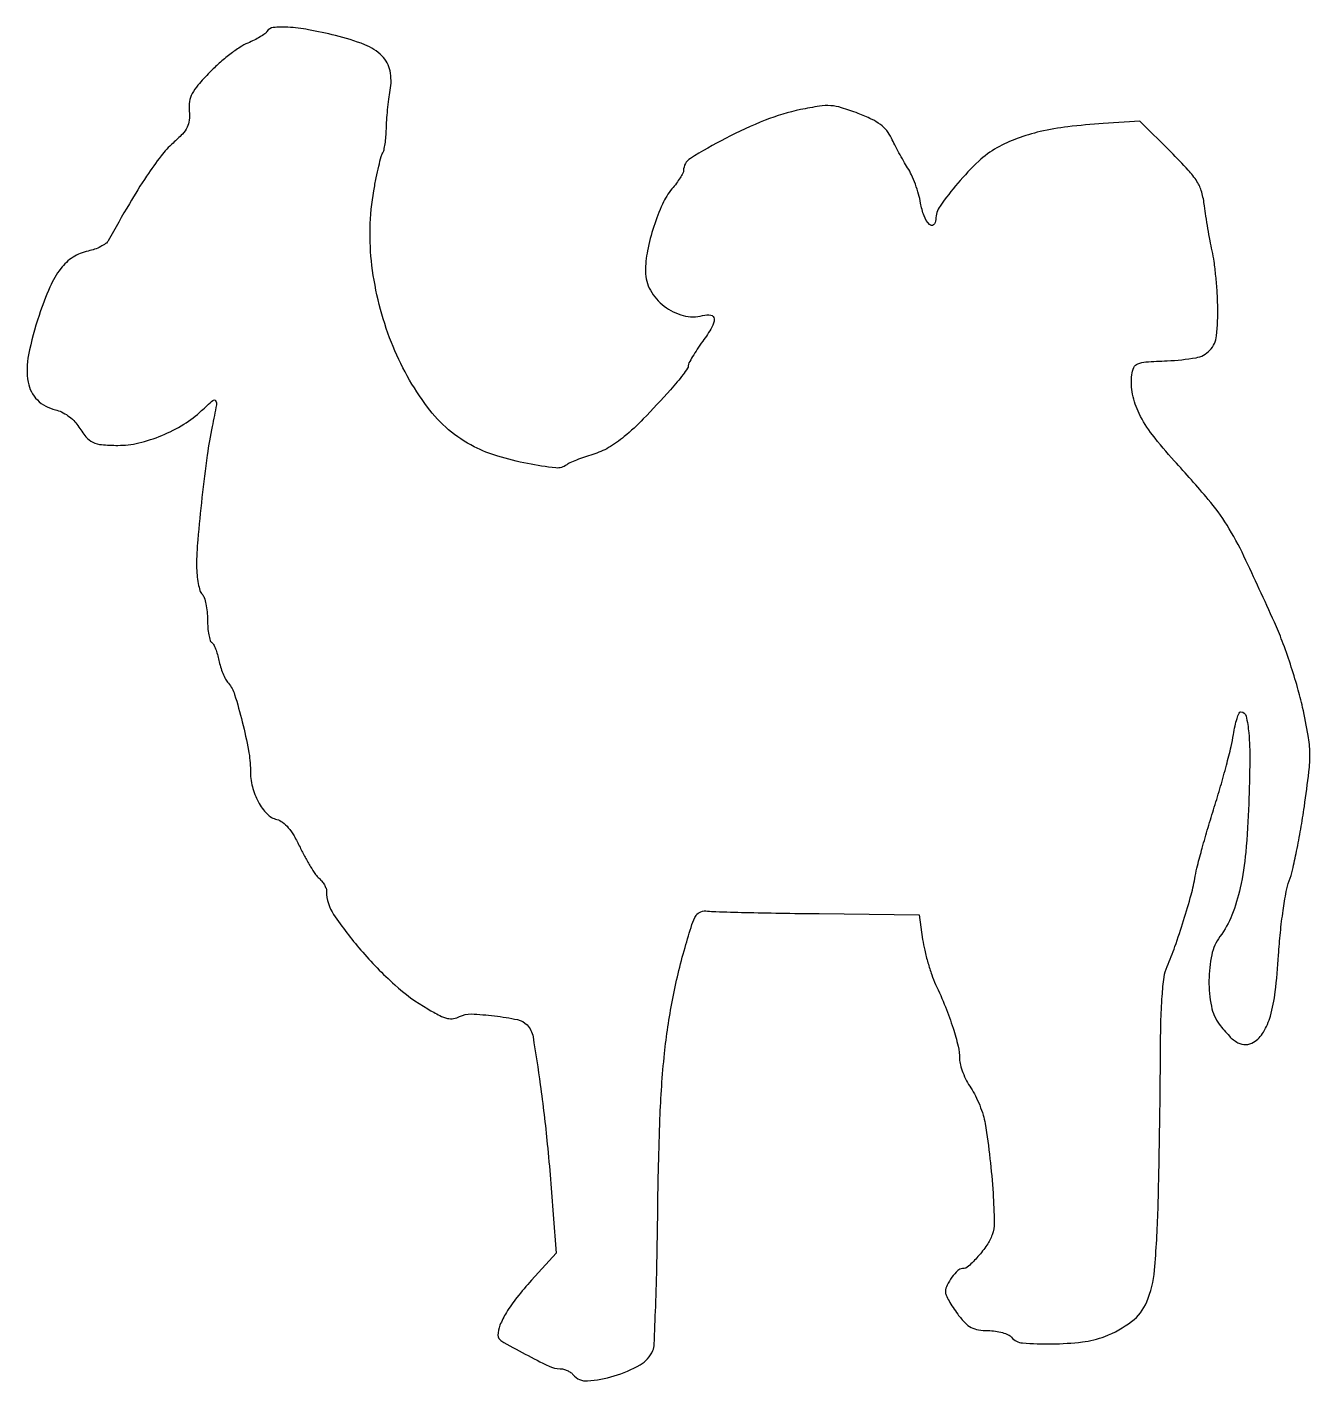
# Model space of a CAD drawing. Extents: x 0 to 270, y 0 to 285.
import ezdxf

# ---------------------------------------------------------------- set-up
doc = ezdxf.new("R2010")
doc.units = 0

msp = doc.modelspace()

# ---------------------------------------------------------------- linework, layer by layer
msp.add_lwpolyline([(50.490636, 283.984849, -0.099472), (50.042018, 283.505089, -0.019269), (49.045575, 282.849252, -0.019799), (47.804148, 282.164634, -0.017153), (46.452308, 281.54452, 0.047644), (44.828185, 280.676156, 0.017211), (42.696846, 279.152549, 0.016889), (40.462786, 277.313112, 0.019266), (38.457574, 275.402954, 0.01385), (35.996371, 272.726067, 0.057778), (34.760994, 270.921558, 0.08603), (34.224549, 269.26544, 0.056951), (34.168778, 267.262392, -0.047005), (34.153326, 265.330385, -0.092275), (33.721167, 263.860581, -0.072717), (32.709493, 262.428927, -0.020819), (30.751391, 260.534717, 0.047029), (28.23537, 257.831921, 0.017374), (25.204469, 253.594409, 0.013582), (21.579425, 247.799296, 0.006139), (17.130848, 240.021476, -0.110003), (16.583211, 239.405073, -0.037293), (15.555059, 238.773678, -0.034964), (14.277789, 238.22418, -0.033673), (12.920375, 237.849879, 0.093264), (9.74275, 236.552124, 0.086697), (7.159725, 234.161746, 0.060611), (4.888293, 230.285742, 0.021886), (2.603701, 224.311387, 0.030399), (0.400483, 216.052508, 0.093107), (0.318319, 210.283276, 0.154906), (2.249927, 206.562174, 0.143068), (6.035127, 204.492285, -0.059065), (7.333636, 204.041415, -0.040408), (8.679542, 203.247462, -0.04031), (9.884746, 202.244001, -0.057471), (10.760786, 201.163102, 0.029979), (12.446977, 198.83198, 0.106444), (13.881678, 197.689365, 0.094054), (15.75644, 197.164644, 0.020511), (19.122882, 197.015313, 0.059257), (23.548014, 197.526741, 0.039768), (28.397801, 199.095964, 0.039312), (33.015486, 201.447476, 0.052335), (36.75, 204.311124, -0.010203), (39.117624, 206.465779, -0.452145), (39.707846, 206.387812, -0.197975), (39.881976, 205.525664, -0.003848), (38.967872, 201, 0.01804), (37.926722, 194.968071, 0.00596), (36.824214, 186.044471, 0.005736), (35.940401, 177.194357, 0.022326), (35.701534, 171.696289, 0.02185), (35.787977, 169.773193, 0.025671), (36.042415, 167.966946, 0.025888), (36.409177, 166.487713, 0.123267), (36.853711, 165.746289, -0.115833), (37.296838, 165.031192, -0.028626), (37.663278, 163.690934, -0.027752), (37.915685, 162.066632, -0.024673), (38, 160.359017, 0.019104), (38.063583, 158.695492, 0.025964), (38.255809, 157.205724, 0.024808), (38.531396, 156.027887, 0.186564), (38.870838, 155.579826, -0.133644), (39.247584, 155.176638, -0.025493), (39.674173, 154.258192, -0.025555), (40.073407, 153.102991, -0.021066), (40.382715, 151.836427, 0.026844), (40.726903, 150.494468, 0.022456), (41.230681, 149.11286, 0.023046), (41.80749, 147.889672, 0.055857), (42.369228, 147.065617, -0.103325), (43.690283, 144.670265, -0.012778), (45.303828, 138.896864, -0.015854), (46.611956, 132.914211, -0.045922), (47, 128.698122, 0.062709), (47.428141, 125.297823, 0.060984), (48.68667, 122.075286, 0.067681), (50.49552, 119.590733, 0.141034), (52.548649, 118.398434, -0.100398), (53.774595, 117.812225, -0.057184), (54.969498, 116.675617, -0.043066), (56.172982, 114.953963, -0.020532), (57.428652, 112.559233, 0.013265), (58.490529, 110.460499, 0.014511), (59.632557, 108.484058, 0.014055), (60.702217, 106.855246, 0.067323), (61.452863, 106.03912, -0.049897), (62.044852, 105.43874, -0.041975), (62.545528, 104.698588, -0.043847), (62.888453, 103.937253, -0.08409), (63, 103.278684, 0.150283), (64.496029, 98.41374, 0.028563), (70.199577, 90.969645, 0.031208), (77.315986, 83.678717, 0.051301), (84.261501, 78.586902, 0.01444), (86.775132, 77.20974, 0.059466), (88.400263, 76.609992, 0.096966), (89.688656, 76.556596, 0.085076), (90.968155, 76.982957, -0.133383), (93.371055, 77.535948, -0.020773), (98.273948, 77.140199, -0.019894), (103.125726, 76.347939, -0.152388), (105.122793, 75.246294, -0.151574), (106.378553, 72.733187, -0.006237), (107.904196, 62.642896, -0.01002), (109.375596, 50.183219, -0.006076), (110.641309, 35.390894), (111.236013, 27.281787), (106.068407, 21.575538, 0.01641), (103.000094, 17.955432, 0.03043), (100.796117, 14.798169, 0.037845), (99.424031, 12.116536, 0.099648), (99, 10.010009, 0.268301), (99.643782, 8.896635, 0.007378), (104.722087, 6.072498, 0.011575), (109.741327, 3.525281, 0.112084), (112.055137, 3, -0.064327), (112.784039, 2.905834, -0.044353), (113.568221, 2.623487, -0.044491), (114.286905, 2.208963, -0.066592), (114.818866, 1.718254, 0.242427), (117.82587, 0.438416, 0.055431), (123.43319, 1.482143, 0.054978), (128.885204, 3.816989, 0.165424), (131.542941, 6.796085, 0.090125), (131.841208, 8.124869, 0.00136), (132.146116, 16.0776, 0.003623), (132.408751, 25.337506, 0.002381), (132.583062, 36, -0.00612), (133.047216, 55.479526, -0.016714), (134.003833, 69.224257, -0.022098), (135.66593, 80.441816, -0.021918), (138.314868, 91.5, -0.006141), (139.762468, 96.329413, -0.062523), (140.629907, 98.228896, -0.171264), (141.615889, 99.023435, -0.11865), (143.053076, 99.171784, 0.02632), (144.76879, 99.033008, 0.001083), (150.948323, 98.872827, 0.001882), (158.27344, 98.726406, 0.001334), (166.494405, 98.614957), (187.48881, 98.386346), (188.234811, 93.202686, 0.021029), (188.664232, 90.907824, 0.013579), (189.344247, 88.290494, 0.013654), (190.149935, 85.76361, 0.024952), (190.964039, 83.759513, -0.013434), (193.019904, 79.014898, -0.01769), (194.622156, 74.579312, -0.019309), (195.68657, 70.772606, -0.058577), (196, 68.106408, 0.065066), (196.164373, 66.848628, 0.027105), (196.694237, 65.21752, 0.026256), (197.458717, 63.509277, 0.03076), (198.363359, 61.982135, -0.032969), (199.315626, 60.358291, -0.020615), (200.221252, 58.347877, -0.020667), (200.952833, 56.284261, -0.035031), (201.369343, 54.5, -0.011578), (202.379096, 47.128899, -0.012543), (203.015031, 39.912962, -0.00999), (203.280944, 33.709376, -0.095725), (202.84045, 31.112247, -0.060385), (201.731518, 28.979581, -0.030127), (199.862211, 26.572781, -0.0257), (197.868494, 24.524835, -0.184039), (196.610243, 24.017277, 0.188624), (195.619658, 23.607446, 0.042126), (194.388327, 22.20761, 0.043591), (193.371208, 20.549076, 0.110152), (193.031803, 19.183278, 0.111102), (193.174631, 18.468217, 0.020065), (193.778582, 17.244818, 0.020754), (194.618478, 15.844282, 0.017478), (195.618689, 14.433278, 0.028052), (197.1466, 12.647346, 0.078452), (198.454075, 11.652513, 0.085674), (199.935053, 11.156937, 0.038014), (201.996244, 11, -0.033941), (203.520645, 10.8964, -0.035533), (204.99327, 10.587522, -0.037997), (206.215241, 10.13628, -0.112565), (206.920476, 9.595821, 0.20352), (209.197557, 8.420412, 0.021106), (215.356536, 8.218604, 0.026846), (221.801133, 8.625993, 0.062176), (226.5, 9.780872, 0.071274), (232.133258, 12.913431, 0.131929), (235.315025, 17.024585, 0.078005), (236.947177, 23.676636, 0.0139), (237.680379, 36.5, 0.002158), (237.853689, 43.430842, 0.001176), (238.009707, 51.940625, 0.001172), (238.127705, 60.592809, 0.001861), (238.183797, 68, -0.004837), (238.287215, 75.646364, -0.011965), (238.551289, 81.24562, -0.014432), (238.957883, 85.301283, -0.071862), (239.571747, 87.5, 0.018977), (241.237194, 91.696652, 0.009191), (243.062195, 97.176978, 0.00904), (244.650486, 102.59822, 0.024652), (245.513285, 106.5, -0.020599), (245.979643, 108.693109, -0.004548), (246.967508, 112.409375, -0.004722), (248.189853, 116.686718, -0.00453), (249.509263, 121, 0.006134), (250.830211, 125.368362, 0.005955), (252.057198, 129.810937, 0.005892), (253.043396, 133.742383, 0.021882), (253.52628, 136.25, -0.01678), (253.85762, 138.070456, -0.026328), (254.276025, 139.604688, -0.024209), (254.718632, 140.755063, -0.297079), (255.094492, 141, -0.349704), (256.188562, 140.128182, -0.035097), (256.740654, 136.594569, -0.023942), (256.952255, 130.87014, -0.006279), (256.73656, 121.687585, -0.01332), (256.100396, 111.55184, -0.031088), (254.953734, 104.039943, -0.041551), (253.200374, 98.304556, -0.064313), (250.683453, 93.785718, 0.107613), (248.969404, 89.970433, 0.050189), (248.384508, 84.552688, 0.050243), (248.888984, 79.152709, 0.112262), (250.550185, 75.404079, 0.028856), (252.664064, 72.886358, 0.082263), (254.47929, 71.504927, 0.128601), (256.138407, 71.115466, 0.133444), (257.75, 71.597356, 0.120155), (259.825543, 73.713297, 0.064472), (261.284826, 77.090841, 0.040929), (262.301932, 82.180174, 0.012944), (262.995418, 89.903316, -0.009649), (263.389113, 94.637823, -0.01015), (263.960197, 99.274114, -0.009848), (264.612009, 103.248555, -0.044139), (265.241579, 105.519199, 0.032241), (265.928201, 107.785062, 0.007118), (266.79695, 111.753027, 0.007373), (267.669727, 116.376914, 0.007037), (268.420469, 121.096757, 0.006078), (269.387661, 128.408859, 0.034115), (269.589252, 132.346585, 0.039564), (269.234481, 136.025384, 0.009915), (268.064892, 141.945364, 0.016433), (267.006944, 146.127935, 0.009746), (265.486215, 151.042309, 0.009748), (263.776219, 155.890497, 0.016528), (262.133722, 159.867806, 0.004104), (255.73579, 173.712225, 0.028625), (252.175, 180.256018, 0.037037), (248.235715, 185.663237, 0.009547), (241.089974, 193.76554, -0.020915), (236.501122, 199.213428, -0.050137), (233.707987, 203.688364, -0.066896), (232.345236, 207.743189, -0.076577), (232.190932, 211.826219, -0.07547), (232.614565, 213.382703, -0.196269), (233.435295, 214.17345, -0.078533), (235.098883, 214.549723, -0.006214), (239.632513, 214.791438, 0.032067), (245.664467, 215.426829, 0.164802), (248.580677, 217.003831, 0.162292), (249.96239, 220.043658, 0.030855), (250.22828, 226.201782, 0.011265), (250.102086, 229.272749, 0.008855), (249.831551, 232.592678, 0.00897), (249.469856, 235.671032, 0.021729), (249.063774, 237.923713, -0.008146), (248.625618, 240.025649, -0.004645), (248.161244, 242.578602, -0.004637), (247.741458, 245.157451, -0.007659), (247.440534, 247.343868, 0.039299), (246.852976, 250.242153, 0.070048), (245.866052, 252.461436, 0.047089), (244.040588, 254.850713, 0.009719), (240.36503, 258.672007), (233.880758, 265.156279), (226.190379, 264.642112, 0.013127), (218.73935, 263.947076, 0.026315), (212.916846, 262.936317, 0.032345), (208.11604, 261.508037, 0.039066), (203.846184, 259.539811, 0.062171), (200.009756, 256.717838, 0.026716), (195.628306, 252.098646, 0.022828), (191.898322, 247.291845, 0.154787), (191, 244.459573, -0.208871), (190.521944, 243.36512, -0.414671), (189.662709, 243.39867, -0.09695), (188.524217, 245.246069, -0.047515), (187.799925, 247.925129, 0.027272), (187.375956, 249.789403, 0.018358), (186.699721, 251.865709, 0.018521), (185.894549, 253.832294, 0.034544), (185.077688, 255.34655, -0.009553), (184.211534, 256.776357, -0.00606), (183.254828, 258.473007, -0.006086), (182.35569, 260.162198, -0.011193), (181.671786, 261.561561, 0.061994), (180.688857, 263.143274, 0.063186), (179.353738, 264.424318, 0.048547), (177.44684, 265.571282, 0.019754), (174.66047, 266.765757, 0.016058), (171.203377, 267.96294, 0.059035), (168.931561, 268.384153, 0.055153), (166.54757, 268.277277, 0.012815), (162.596582, 267.555773, 0.042783), (155.176883, 265.327359, 0.025775), (146.816109, 261.504877, 0.018378), (139.429271, 257.303774, 0.259857), (138, 254.739368, -0.124448), (137.865956, 254.209158, -0.017232), (137.287461, 253.221163, -0.018866), (136.503148, 252.079388, -0.014972), (135.574336, 250.905974, 0.068593), (133.57044, 247.727638, 0.028713), (131.744969, 242.995241, 0.028719), (130.428641, 237.910547, 0.049013), (130, 233.548344, 0.129161), (131.034333, 229.611102, 0.100501), (133.944706, 226.253238, 0.100409), (137.936846, 224.294231, 0.128659), (142.01505, 224.293685, -0.104821), (143.768944, 224.376, -0.366495), (144.448939, 223.578814, -0.136012), (143.972003, 221.83329, -0.02246), (142.034734, 218.889252, 0.009862), (140.872386, 217.216192, 0.013282), (139.891453, 215.65472, 0.01034), (139.142447, 214.327111, 0.123874), (139, 213.760966, -0.148926), (138.829963, 213.202751, -0.01096), (137.898438, 211.879202, -0.014493), (136.686461, 210.330998, -0.010455), (135.25, 208.673496, -0.008108), (129.549979, 202.569669, -0.02732), (125.550341, 198.852925, -0.041639), (122.243429, 196.537243, -0.059819), (118.964806, 195.11937, 0.010115), (117.178706, 194.54939, 0.011732), (115.504174, 193.933209, 0.010812), (114.115825, 193.350017, 0.065848), (113.453659, 192.943303, -0.202122), (111.15003, 192.272287, -0.019179), (105.222585, 193.191073, -0.025239), (98.971223, 194.73814, -0.044711), (94.048199, 196.718353, -0.115276), (84.200109, 205.035767, -0.066588), (76.632708, 218.662101, -0.062849), (72.541816, 234.788931, -0.073962), (72.931576, 250.528484, -0.00646), (73.439217, 253.236114, -0.008528), (73.975597, 255.688694, -0.006448), (74.483747, 257.718848, -0.078851), (74.805864, 258.448896, 0.089665), (75.074119, 259.094035, 0.016525), (75.308463, 260.366238, 0.017268), (75.484002, 261.891532, 0.014966), (75.564685, 263.5, -0.012892), (75.648825, 265.328967, -0.00734), (75.839946, 267.534657, -0.007326), (76.097693, 269.751205, -0.012016), (76.388321, 271.61798, 0.096046), (76.33495, 275.714442, 0.145938), (74.657373, 278.826802, 0.103742), (71.024509, 281.206208, 0.034176), (64.901595, 283.132431, 0.013244), (59.199322, 284.3477, 0.031112), (54.878967, 284.874286, 0.039694), (51.814914, 284.812186, 0.233514)], format="xyb", close=True)

doc.saveas('drawing.dxf')
